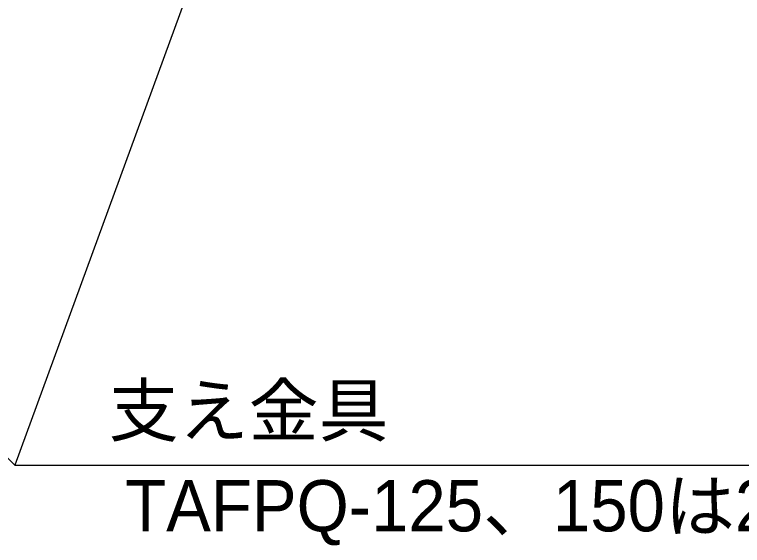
# Model space of a CAD drawing. Extents: x 443 to 1217, y -1921 to -677.
# Drawn here: x 947.87 to 983.36, y -1484.64 to -1458.74 of the extents above; entities that cross this region are included whole.
import ezdxf
from ezdxf.enums import TextEntityAlignment as Align

# ---------------------------------------------------------------- set-up
doc = ezdxf.new("R2010")
doc.units = 0
doc.header["$MEASUREMENT"] = 0
doc.layers.get('0').update_dxf_attribs({"linetype": 'CONTINUOUS'})
doc.layers.add('10', color=7, linetype='CONTINUOUS')
doc.styles.add('ｽﾀｲﾙ2', font='MS PGothic.ttf')

msp = doc.modelspace()

# ---------------------------------------------------------------- linework, layer by layer
at = {"color": 7, "linetype": 'Continuous'}
for p, q in [((914.935, -1448.356), (947.875, -1480.716)), ((957.76, -1453.697), (947.875, -1480.716)), ((947.875, -1480.716), (1006.7, -1480.716))]:
    msp.add_line(p, q, dxfattribs=at)

# ---------------------------------------------------------------- texts
at = {"layer": '10', "linetype": 'Continuous', "style": 'ｽﾀｲﾙ2'}
for tag, p in [(' 支え金具', (951.552, -1480.05)), ('TAFPQ-125、150は2個使用します。', (953.262, -1484.703))]:
    msp.add_attdef(tag, text='', height=2.5, dxfattribs=at).set_placement(p, align=Align.BOTTOM_LEFT)

doc.saveas('drawing.dxf')
